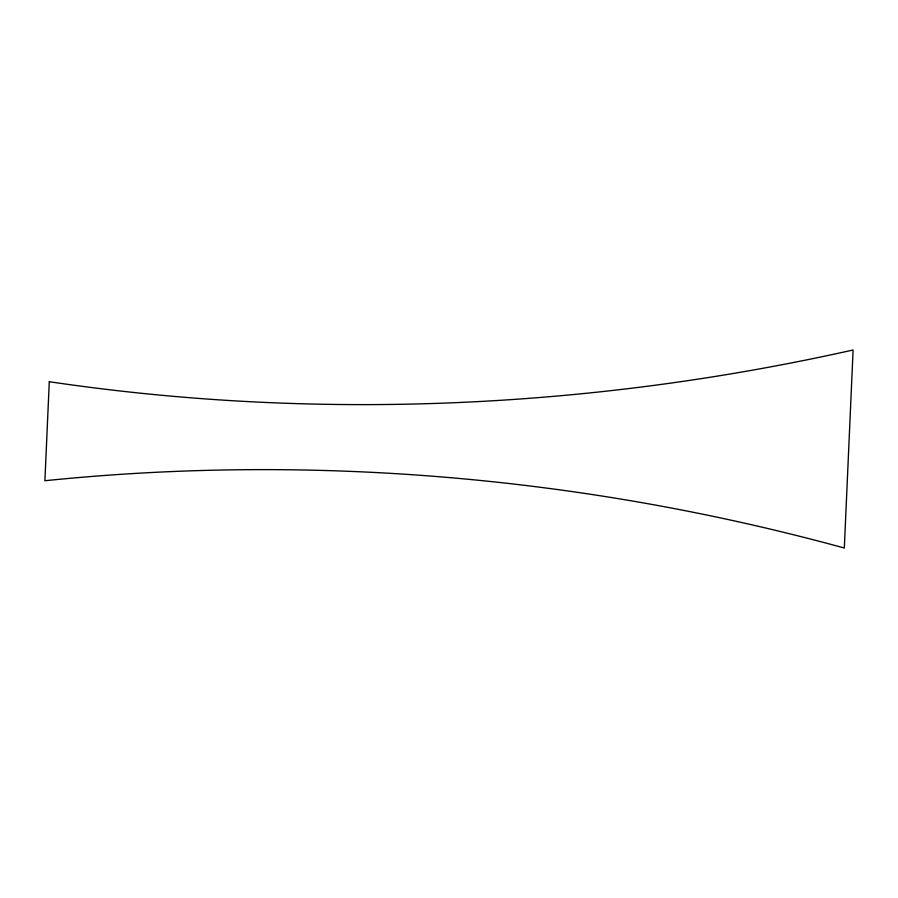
<?xml version="1.0" encoding="UTF-8"?>
<svg xmlns="http://www.w3.org/2000/svg" width="898" height="898" viewBox="0 0 898 898"><rect width="100%" height="100%" fill="white"/><g stroke="black" fill="none" stroke-linecap="round" stroke-linejoin="round"><path stroke-width="1.35" d="M49.289 381.717L44.9 480.733C312.526 453.322 584.946 476.961 844.322 548.016L853.1 349.984C590.008 408.938 316.163 421.241 49.289 381.717"/></g></svg>
